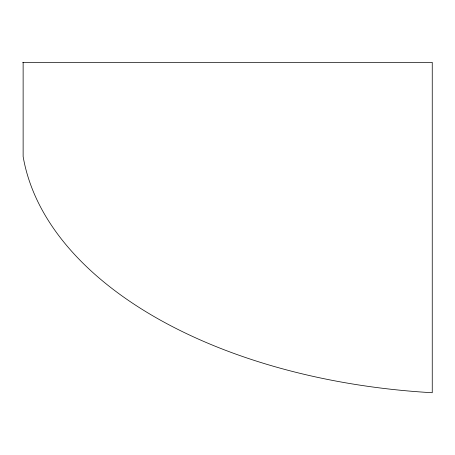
<?xml version="1.0" encoding="UTF-8"?>
<svg xmlns="http://www.w3.org/2000/svg" width="455" height="455" viewBox="0 0 455 455"><rect width="100%" height="100%" fill="white"/><g stroke="black" fill="none" stroke-linecap="round" stroke-linejoin="round"><path stroke-width="0.68" d="M22.75 62.346L432.25 62.346L432.25 392.728A456.376 263.485 0 0 1 23.131 156.531L23.131 62.272"/></g></svg>
